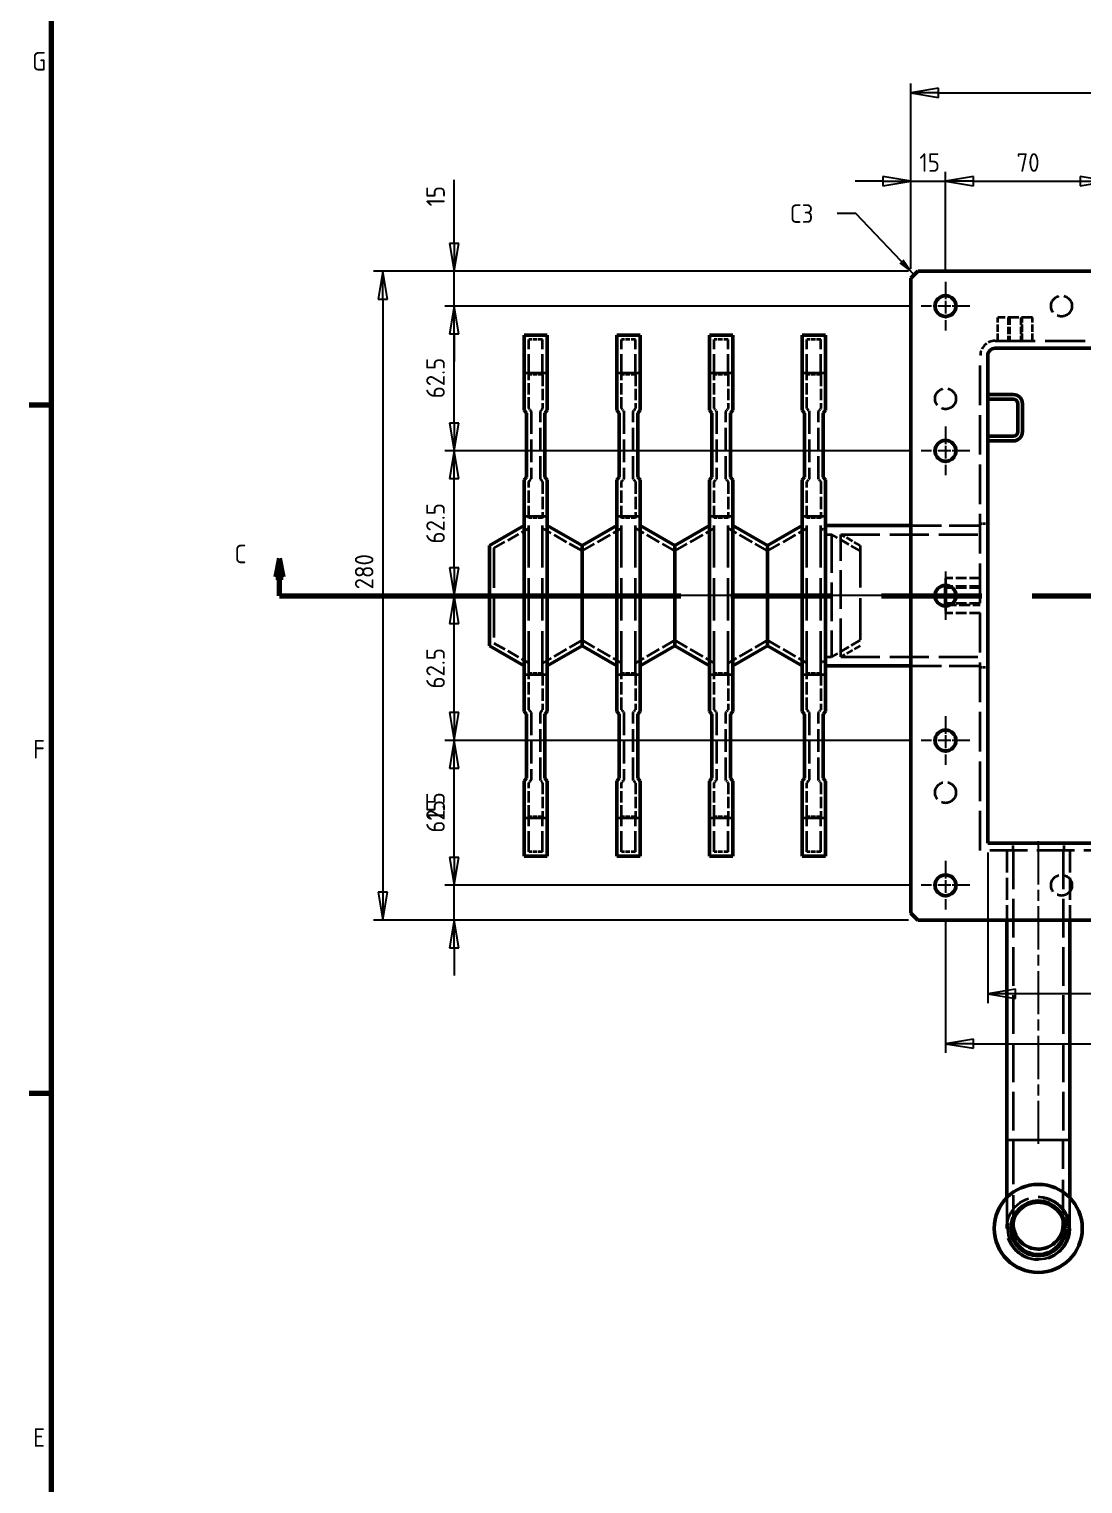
# Model space of a CAD drawing. Header units: millimetres. Extents: x 0 to 3364, y 0 to 2376.
# Drawn here: x 70 to 525, y 1316 to 1944 of the extents above; entities that cross this region are included whole.
import ezdxf

# ---------------------------------------------------------------- set-up
doc = ezdxf.new("R2010")
doc.units = ezdxf.units.MM
doc.header["$LTSCALE"] = 4
for name, pattern in [('CHAIN', [0.3543, 0.2362, -0.0295, 0.0591, -0.0295]), ('DASHED', [0.2067, 0.1654, -0.0413]), ('DOUBLE_DASH_CHAIN', [1.2403, 0.6614, -0.0827, 0.1654, -0.0827, 0.1654, -0.0827])]:
    doc.linetypes.add(name, pattern=pattern)
doc.layers.get('0').update_dxf_attribs({"lineweight": 25})
for name, color, linetype, lineweight in [('가려진 것(ISO)', 5, 'DASHED', 35), ('가려진 좁은 것(ISO)', 5, 'DASHED', 25), ('가시적인 것(ISO)', 7, 'Continuous', 50), ('가시적인 좁은 것(ISO)', 1, 'Continuous', 35), ('경계(ISO)', 7, 'Continuous', 70), ('기호(ISO)', 7, 'Continuous', 25), ('단면선(ISO)', 7, 'CHAIN', 70), ('중심 표식(ISO)', 1, 'Continuous', 25), ('중심선(ISO)', 1, 'Continuous', 25), ('치수(ISO)', 7, 'Continuous', 25)]:
    doc.layers.add(name, color=color, linetype=linetype, lineweight=lineweight)
doc.styles.add('ISO ProportionalPSTEK', font='isocp.shx')
doc.dimstyles.new('PSTEK', dxfattribs={"dimscale": 4, "dimtxt": 2, "dimasz": 3, "dimexe": 1, "dimexo": 1, "dimgap": 1, "dimtad": 1, "dimrnd": 1e-08, "dimdsep": 46, "dimtxsty": 'ISO ProportionalPSTEK', "dimblk": 'Filled-1', "dimcen": 0.09, "dimdle": 10, "dimclrd": 3, "dimclre": 3, "dimclrt": 1, "dimadec": 1, "dimazin": 2, "dimtfac": 1, "dimtmove": 0, "dimatfit": 3, "dimfxl": 0, "dimtolj": 1, "dimlwd": -1, "dimlwe": -1, "dimarcsym": 0})
doc.dimstyles.new('PSTEK$7', dxfattribs={"dimscale": 4, "dimtxt": 2, "dimasz": 2, "dimexe": 1, "dimexo": 1, "dimgap": 1, "dimtad": 1, "dimrnd": 1e-08, "dimdsep": 46, "dimtxsty": 'ISO ProportionalPSTEK', "dimblk": 'Filled-1', "dimcen": 0.09, "dimdle": 10, "dimclrd": 3, "dimclre": 3, "dimclrt": 1, "dimadec": 1, "dimazin": 2, "dimtfac": 1, "dimtmove": 0, "dimatfit": 3, "dimfxl": 0, "dimtolj": 1, "dimlwd": -1, "dimlwe": -1, "dimarcsym": 0})

# ---------------------------------------------------------------- blocks, each defined once
blk = doc.blocks.new('경계 Default Border')
at = {"layer": '경계(ISO)'}
for p, q in [((20, 445.5), (17.6, 445.5)), ((20, 371.25), (17.6, 371.25))]:
    blk.add_line(p, q, dxfattribs=at)
at = {"layer": '경계(ISO)', "flags": 128}
blk.add_lwpolyline([(20, 20), (20, 574)], dxfattribs=at)
at = {"layer": '경계(ISO)', "color": 1, "char_height": 2, "attachment_point": 7, "style": 'ISO ProportionalPSTEK'}
for s, insert in [('G', (17.92, 481.61)), ('F', (18.03, 407.37)), ('E', (18.03, 333.11))]:
    blk.add_mtext(s, dxfattribs=dict(at, insert=insert))
blk = doc.blocks.new('Filled-1')
at = {"color": 0}
for p, q in [((0, 0), (-1, 0.167)), ((-1, 0.167), (-1, -0.167)), ((-1, 0), (0, 0)), ((-1, -0.167), (0, 0))]:
    blk.add_line(p, q, dxfattribs=at)
at = {"color": 0, "flags": 128}
blk.add_lwpolyline([(-1, -0.167), (0, 0)], dxfattribs=at)
at = {"color": 0}
blk.add_solid([(-1, -0.167), (0, 0), (-1, 0.167), (-1, -0.167)], dxfattribs=at)
blk = doc.blocks.new('*D22')
at = {"layer": 'Defpoints', "color": 0}
for p in [(253.75, 1574.81), (455.25, 1574.81), (453.75, 1559.81)]:
    blk.add_point(p, dxfattribs=at)
at = {"layer": '치수(ISO)', "color": 3}
for p, q in [((253.75, 1586.81), (253.75, 1614.34)), ((451.25, 1574.81), (249.75, 1574.81)), ((253.75, 1559.81), (253.75, 1574.81)), ((449.75, 1559.81), (249.75, 1559.81)), ((253.75, 1547.81), (253.75, 1535.81))]:
    blk.add_line(p, q, dxfattribs=at)
at = {"layer": '치수(ISO)', "color": 3, "xscale": 12, "yscale": 12, "zscale": 12}
for p, rotation in [((253.75, 1574.81), 270), ((253.75, 1559.81), 90)]:
    blk.add_blockref('Filled-1', p, dxfattribs=dict(at, rotation=rotation))
at = {"layer": '치수(ISO)', "color": 1, "insert": (241.75, 1602.81), "char_height": 8, "attachment_point": 1, "rotation": 90, "style": 'ISO ProportionalPSTEK'}
blk.add_mtext('\\A1;15', dxfattribs=at)
blk = doc.blocks.new('*D23')
at = {"layer": 'Defpoints', "color": 0}
for p in [(253.75, 1839.81), (453.75, 1839.81), (455.25, 1824.81)]:
    blk.add_point(p, dxfattribs=at)
at = {"layer": '치수(ISO)', "color": 3}
for p, q in [((253.75, 1851.81), (253.75, 1879.34)), ((449.75, 1839.81), (249.75, 1839.81)), ((253.75, 1824.81), (253.75, 1839.81)), ((451.25, 1824.81), (249.75, 1824.81)), ((253.75, 1812.81), (253.75, 1800.81))]:
    blk.add_line(p, q, dxfattribs=at)
at = {"layer": '치수(ISO)', "color": 3, "xscale": 12, "yscale": 12, "zscale": 12}
for p, rotation in [((253.75, 1839.81), 270), ((253.75, 1824.81), 90)]:
    blk.add_blockref('Filled-1', p, dxfattribs=dict(at, rotation=rotation))
at = {"layer": '치수(ISO)', "color": 1, "insert": (241.75, 1867.81), "char_height": 8, "attachment_point": 1, "rotation": 90, "style": 'ISO ProportionalPSTEK'}
blk.add_mtext('\\A1;15', dxfattribs=at)
blk = doc.blocks.new('*D24')
at = {"layer": 'Defpoints', "color": 0}
for p in [(253.75, 1824.81), (455.25, 1824.81), (455.25, 1762.31)]:
    blk.add_point(p, dxfattribs=at)
at = {"layer": '치수(ISO)', "color": 3}
for p, q in [((451.25, 1824.81), (249.75, 1824.81)), ((253.75, 1774.31), (253.75, 1812.81)), ((451.25, 1762.31), (249.75, 1762.31))]:
    blk.add_line(p, q, dxfattribs=at)
at = {"layer": '치수(ISO)', "color": 3, "xscale": 12, "yscale": 12, "zscale": 12}
for p, rotation in [((253.75, 1824.81), 90), ((253.75, 1762.31), 270)]:
    blk.add_blockref('Filled-1', p, dxfattribs=dict(at, rotation=rotation))
at = {"layer": '치수(ISO)', "color": 1, "insert": (241.74, 1785), "char_height": 8, "attachment_point": 1, "rotation": 90, "style": 'ISO ProportionalPSTEK'}
blk.add_mtext('\\A1;62.5', dxfattribs=at)
blk = doc.blocks.new('*D25')
at = {"layer": 'Defpoints', "color": 0}
for p in [(253.75, 1637.31), (455.25, 1637.31), (455.25, 1574.81)]:
    blk.add_point(p, dxfattribs=at)
at = {"layer": '치수(ISO)', "color": 3}
for p, q in [((451.25, 1637.31), (249.75, 1637.31)), ((253.75, 1586.81), (253.75, 1625.31)), ((451.25, 1574.81), (249.75, 1574.81))]:
    blk.add_line(p, q, dxfattribs=at)
at = {"layer": '치수(ISO)', "color": 3, "xscale": 12, "yscale": 12, "zscale": 12}
for p, rotation in [((253.75, 1637.31), 90), ((253.75, 1574.81), 270)]:
    blk.add_blockref('Filled-1', p, dxfattribs=dict(at, rotation=rotation))
at = {"layer": '치수(ISO)', "color": 1, "insert": (241.74, 1597.5), "char_height": 8, "attachment_point": 1, "rotation": 90, "style": 'ISO ProportionalPSTEK'}
blk.add_mtext('\\A1;62.5', dxfattribs=at)
blk = doc.blocks.new('*D28')
at = {"layer": 'Defpoints', "color": 0}
for p in [(465.75, 1564.31), (745.75, 1564.31), (745.75, 1506.44)]:
    blk.add_point(p, dxfattribs=at)
at = {"layer": '치수(ISO)', "color": 3}
for p, q in [((465.75, 1560.31), (465.75, 1502.44)), ((745.75, 1560.31), (745.75, 1502.44)), ((477.75, 1506.44), (733.75, 1506.44))]:
    blk.add_line(p, q, dxfattribs=at)
at = {"layer": '치수(ISO)', "color": 3, "xscale": 12, "yscale": 12, "zscale": 12, "rotation": 180}
blk.add_blockref('Filled-1', (465.75, 1506.44), dxfattribs=at)
at = {"layer": '치수(ISO)', "color": 3, "xscale": 12, "yscale": 12, "zscale": 12}
blk.add_blockref('Filled-1', (745.75, 1506.44), dxfattribs=at)
at = {"layer": '치수(ISO)', "color": 1, "insert": (598.44, 1518.45), "char_height": 8, "attachment_point": 1, "style": 'ISO ProportionalPSTEK'}
blk.add_mtext('\\A1;280', dxfattribs=at)
blk = doc.blocks.new('*D29')
at = {"layer": 'Defpoints', "color": 0}
for p in [(483.95, 1593.01), (724.35, 1593.01), (483.95, 1527.91)]:
    blk.add_point(p, dxfattribs=at)
at = {"layer": '치수(ISO)', "color": 3}
for p, q in [((483.95, 1589.01), (483.95, 1523.91)), ((724.35, 1589.01), (724.35, 1523.91)), ((712.35, 1527.91), (495.95, 1527.91))]:
    blk.add_line(p, q, dxfattribs=at)
at = {"layer": '치수(ISO)', "color": 3, "xscale": 12, "yscale": 12, "zscale": 12, "rotation": 180}
blk.add_blockref('Filled-1', (483.95, 1527.91), dxfattribs=at)
at = {"layer": '치수(ISO)', "color": 3, "xscale": 12, "yscale": 12, "zscale": 12}
blk.add_blockref('Filled-1', (724.35, 1527.91), dxfattribs=at)
at = {"layer": '치수(ISO)', "color": 1, "insert": (591.84, 1539.91), "char_height": 8, "attachment_point": 1, "style": 'ISO ProportionalPSTEK'}
blk.add_mtext('\\A1;240.4', dxfattribs=at)
blk = doc.blocks.new('*D31')
at = {"layer": 'Defpoints', "color": 0}
for p in [(453.75, 1839.81), (222.96, 1559.81), (453.75, 1559.81)]:
    blk.add_point(p, dxfattribs=at)
at = {"layer": '치수(ISO)', "color": 3}
for p, q in [((449.75, 1839.81), (218.96, 1839.81)), ((222.96, 1827.81), (222.96, 1571.81)), ((449.75, 1559.81), (218.96, 1559.81))]:
    blk.add_line(p, q, dxfattribs=at)
at = {"layer": '치수(ISO)', "color": 3, "xscale": 12, "yscale": 12, "zscale": 12}
for p, rotation in [((222.96, 1839.81), 90), ((222.96, 1559.81), 270)]:
    blk.add_blockref('Filled-1', p, dxfattribs=dict(at, rotation=rotation))
at = {"layer": '치수(ISO)', "color": 1, "insert": (210.95, 1702.5), "char_height": 8, "attachment_point": 1, "rotation": 90, "style": 'ISO ProportionalPSTEK'}
blk.add_mtext('\\A1;280', dxfattribs=at)
blk = doc.blocks.new('*D32')
at = {"layer": 'Defpoints', "color": 0}
for p in [(760.75, 1916.81), (450.75, 1836.81), (760.75, 1836.81)]:
    blk.add_point(p, dxfattribs=at)
at = {"layer": '치수(ISO)', "color": 3}
for p, q in [((450.75, 1840.81), (450.75, 1920.81)), ((462.75, 1916.81), (748.75, 1916.81)), ((760.75, 1840.81), (760.75, 1920.81))]:
    blk.add_line(p, q, dxfattribs=at)
at = {"layer": '치수(ISO)', "color": 3, "xscale": 12, "yscale": 12, "zscale": 12, "rotation": 180}
blk.add_blockref('Filled-1', (450.75, 1916.81), dxfattribs=at)
at = {"layer": '치수(ISO)', "color": 3, "xscale": 12, "yscale": 12, "zscale": 12}
blk.add_blockref('Filled-1', (760.75, 1916.81), dxfattribs=at)
at = {"layer": '치수(ISO)', "color": 1, "insert": (589.34, 1928.81), "char_height": 8, "attachment_point": 1, "style": 'ISO ProportionalPSTEK'}
blk.add_mtext('\\A1;310', dxfattribs=at)
blk = doc.blocks.new('*D51')
at = {"layer": 'Defpoints', "color": 0}
for p in [(253.75, 1699.81), (455.25, 1699.81), (455.25, 1637.31)]:
    blk.add_point(p, dxfattribs=at)
at = {"layer": '치수(ISO)', "color": 3}
for p, q in [((451.25, 1699.81), (249.75, 1699.81)), ((253.75, 1649.31), (253.75, 1687.81)), ((451.25, 1637.31), (249.75, 1637.31))]:
    blk.add_line(p, q, dxfattribs=at)
at = {"layer": '치수(ISO)', "color": 3, "xscale": 12, "yscale": 12, "zscale": 12}
for p, rotation in [((253.75, 1699.81), 90), ((253.75, 1637.31), 270)]:
    blk.add_blockref('Filled-1', p, dxfattribs=dict(at, rotation=rotation))
at = {"layer": '치수(ISO)', "color": 1, "insert": (241.74, 1659.71), "char_height": 8, "attachment_point": 1, "rotation": 90, "style": 'ISO ProportionalPSTEK'}
blk.add_mtext('\\A1;62.5', dxfattribs=at)
blk = doc.blocks.new('*D52')
at = {"layer": 'Defpoints', "color": 0}
for p in [(253.75, 1762.31), (455.25, 1762.31), (455.25, 1699.81)]:
    blk.add_point(p, dxfattribs=at)
at = {"layer": '치수(ISO)', "color": 3}
for p, q in [((451.25, 1762.31), (249.75, 1762.31)), ((253.75, 1711.81), (253.75, 1750.31)), ((451.25, 1699.81), (249.75, 1699.81))]:
    blk.add_line(p, q, dxfattribs=at)
at = {"layer": '치수(ISO)', "color": 3, "xscale": 12, "yscale": 12, "zscale": 12}
for p, rotation in [((253.75, 1762.31), 90), ((253.75, 1699.81), 270)]:
    blk.add_blockref('Filled-1', p, dxfattribs=dict(at, rotation=rotation))
at = {"layer": '치수(ISO)', "color": 1, "insert": (241.74, 1722.29), "char_height": 8, "attachment_point": 1, "rotation": 90, "style": 'ISO ProportionalPSTEK'}
blk.add_mtext('\\A1;62.5', dxfattribs=at)
blk = doc.blocks.new('*D55')
at = {"layer": 'Defpoints', "color": 0}
for p in [(535.75, 1878.75), (465.75, 1835.31), (535.75, 1835.31)]:
    blk.add_point(p, dxfattribs=at)
at = {"layer": '치수(ISO)', "color": 3}
for p, q in [((465.75, 1839.31), (465.75, 1882.75)), ((477.75, 1878.75), (523.75, 1878.75)), ((535.75, 1839.31), (535.75, 1882.75))]:
    blk.add_line(p, q, dxfattribs=at)
at = {"layer": '치수(ISO)', "color": 3, "xscale": 12, "yscale": 12, "zscale": 12, "rotation": 180}
blk.add_blockref('Filled-1', (465.75, 1878.75), dxfattribs=at)
at = {"layer": '치수(ISO)', "color": 3, "xscale": 12, "yscale": 12, "zscale": 12}
blk.add_blockref('Filled-1', (535.75, 1878.75), dxfattribs=at)
at = {"layer": '치수(ISO)', "color": 1, "insert": (496.38, 1890.75), "char_height": 8, "attachment_point": 1, "style": 'ISO ProportionalPSTEK'}
blk.add_mtext('\\A1;70', dxfattribs=at)
blk = doc.blocks.new('*D56')
at = {"layer": 'Defpoints', "color": 0}
for p in [(465.75, 1878.75), (450.75, 1836.81), (465.75, 1835.31)]:
    blk.add_point(p, dxfattribs=at)
at = {"layer": '치수(ISO)', "color": 3}
for p, q in [((438.75, 1878.75), (426.75, 1878.75)), ((450.75, 1840.81), (450.75, 1882.75)), ((450.75, 1878.75), (465.75, 1878.75)), ((465.75, 1839.31), (465.75, 1882.75)), ((477.75, 1878.75), (489.75, 1878.75))]:
    blk.add_line(p, q, dxfattribs=at)
at = {"layer": '치수(ISO)', "color": 3, "xscale": 12, "yscale": 12, "zscale": 12}
blk.add_blockref('Filled-1', (450.75, 1878.75), dxfattribs=at)
at = {"layer": '치수(ISO)', "color": 3, "xscale": 12, "yscale": 12, "zscale": 12, "rotation": 180}
blk.add_blockref('Filled-1', (465.75, 1878.75), dxfattribs=at)
at = {"layer": '치수(ISO)', "color": 1, "insert": (454.48, 1890.75), "char_height": 8, "attachment_point": 1, "style": 'ISO ProportionalPSTEK'}
blk.add_mtext('\\A1;15', dxfattribs=at)
blk = doc.blocks.new('2dTransSection2')
at = {"layer": '단면선(ISO)', "linetype": 'Continuous'}
for p, q in [((44.6, 428.95), (44.2, 426.95)), ((44.6, 426.95), (44.6, 428.95)), ((45, 426.95), (44.6, 428.95)), ((238.06, 428.95), (237.66, 426.95)), ((238.06, 426.95), (238.06, 428.95)), ((238.46, 426.95), (238.06, 428.95)), ((44.2, 426.95), (45, 426.95)), ((44.6, 424.95), (44.6, 426.95)), ((237.66, 426.95), (238.46, 426.95)), ((238.06, 424.95), (238.06, 426.95)), ((44.6, 424.95), (55.44, 424.95)), ((227.22, 424.95), (238.06, 424.95))]:
    blk.add_line(p, q, dxfattribs=at)
at = {"layer": '단면선(ISO)', "linetype": 'DOUBLE_DASH_CHAIN', "ltscale": 16.359619}
blk.add_line((44.6, 424.95), (238.06, 424.95), dxfattribs=at)
at = {"layer": '단면선(ISO)', "linetype": 'Continuous', "flags": 128}
for points in [[(45, 426.95), (44.6, 428.95)], [(238.46, 426.95), (238.06, 428.95)]]:
    blk.add_lwpolyline(points, dxfattribs=at)
at = {"layer": '단면선(ISO)'}
for points in [[(45, 426.95), (44.6, 428.95), (44.2, 426.95), (45, 426.95)], [(238.46, 426.95), (238.06, 428.95), (237.66, 426.95), (238.46, 426.95)]]:
    blk.add_solid(points, dxfattribs=at)
at = {"layer": '단면선(ISO)', "char_height": 2, "attachment_point": 7, "style": 'ISO ProportionalPSTEK'}
for insert in [(39.75, 428.45), (241.77, 428.45)]:
    blk.add_mtext('C', dxfattribs=dict(at, insert=insert))

msp = doc.modelspace()

# ---------------------------------------------------------------- linework, layer by layer
at = {"layer": '가려진 것(ISO)', "ltscale": 4.761642}
for p, q in [((488.2459, 1809.8072), (488.2459, 1819.8072)), ((492.7459, 1819.8072), (492.7459, 1809.8072)), ((493.2874, 1819.8072), (493.2874, 1809.8072)), ((498.2044, 1819.8072), (498.2044, 1809.8072)), ((498.7459, 1809.8072), (498.7459, 1819.8072)), ((503.2459, 1809.8072), (503.2459, 1819.8072))]:
    msp.add_line(p, q, dxfattribs=at)
at = {"layer": '가려진 것(ISO)', "ltscale": 7.142512}
for p, q in [((503.2459, 1819.8072), (488.2459, 1819.8072)), ((480.7459, 1707.3072), (465.7459, 1707.3072)), ((480.7459, 1703.8072), (465.7459, 1703.8072)), ((480.7459, 1703.1307), (465.7459, 1703.1307)), ((480.7459, 1696.4837), (465.7459, 1696.4837)), ((465.7459, 1695.8072), (480.7459, 1695.8072)), ((480.7459, 1692.3072), (465.7459, 1692.3072))]:
    msp.add_line(p, q, dxfattribs=at)
at = {"layer": '가려진 것(ISO)', "ltscale": 13.380299}
for p, q in [((285.9459, 1795.1736), (285.9459, 1810.3072)), ((291.9459, 1795.1736), (291.9459, 1810.3072)), ((325.9459, 1795.1736), (325.9459, 1810.3072)), ((331.9459, 1795.1736), (331.9459, 1810.3072)), ((365.9459, 1795.1736), (365.9459, 1810.3072)), ((371.9459, 1795.1736), (371.9459, 1810.3072)), ((405.9459, 1795.1736), (405.9459, 1810.3072)), ((411.9459, 1795.1736), (411.9459, 1810.3072)), ((285.9459, 1589.3072), (285.9459, 1604.4407)), ((291.9459, 1589.3072), (291.9459, 1604.4407)), ((325.9459, 1589.3072), (325.9459, 1604.4407)), ((331.9459, 1589.3072), (331.9459, 1604.4407)), ((365.9459, 1589.3072), (365.9459, 1604.4407)), ((371.9459, 1589.3072), (371.9459, 1604.4407)), ((405.9459, 1589.3072), (405.9459, 1604.4407)), ((411.9459, 1589.3072), (411.9459, 1604.4407))]:
    msp.add_line(p, q, dxfattribs=at)
at = {"layer": '가려진 것(ISO)', "ltscale": 2.856945}
for p, q in [((291.9459, 1810.3072), (285.9459, 1810.3072)), ((331.9459, 1810.3072), (325.9459, 1810.3072)), ((371.9459, 1810.3072), (365.9459, 1810.3072)), ((411.9459, 1810.3072), (405.9459, 1810.3072)), ((291.9459, 1589.3072), (285.9459, 1589.3072)), ((331.9459, 1589.3072), (325.9459, 1589.3072)), ((371.9459, 1589.3072), (365.9459, 1589.3072)), ((411.9459, 1589.3072), (405.9459, 1589.3072))]:
    msp.add_line(p, q, dxfattribs=at)
at = {"layer": '가려진 것(ISO)', "ltscale": 26.080837}
msp.add_line((487.1459, 1809.8072), (724.3459, 1809.8072), dxfattribs=at)
at = {"layer": '가려진 것(ISO)', "ltscale": 25.834543}
msp.add_line((480.7459, 1589.8072), (480.7459, 1803.4072), dxfattribs=at)
at = {"layer": '가려진 것(ISO)', "ltscale": 7.417737}
for p, q in [((285.9459, 1780.5351), (285.9459, 1795.1736)), ((291.9459, 1795.1736), (291.9459, 1780.5351)), ((325.9459, 1780.5351), (325.9459, 1795.1736)), ((331.9459, 1795.1736), (331.9459, 1780.5351)), ((365.9459, 1780.5351), (365.9459, 1795.1736)), ((371.9459, 1795.1736), (371.9459, 1780.5351)), ((405.9459, 1780.5351), (405.9459, 1795.1736)), ((411.9459, 1795.1736), (411.9459, 1780.5351)), ((285.9459, 1604.4407), (285.9459, 1619.0792)), ((291.9459, 1619.0792), (291.9459, 1604.4407)), ((325.9459, 1604.4407), (325.9459, 1619.0792)), ((331.9459, 1619.0792), (331.9459, 1604.4407)), ((365.9459, 1604.4407), (365.9459, 1619.0792)), ((371.9459, 1619.0792), (371.9459, 1604.4407)), ((405.9459, 1604.4407), (405.9459, 1619.0792)), ((411.9459, 1619.0792), (411.9459, 1604.4407))]:
    msp.add_line(p, q, dxfattribs=at)
at = {"layer": '가려진 것(ISO)', "ltscale": 0.768951}
for p, q in [((285.9459, 1780.5351), (286.9459, 1779.3434)), ((290.9459, 1779.3434), (291.9459, 1780.5351)), ((325.9459, 1780.5351), (326.9459, 1779.3434)), ((330.9459, 1779.3434), (331.9459, 1780.5351)), ((365.9459, 1780.5351), (366.9459, 1779.3434)), ((370.9459, 1779.3434), (371.9459, 1780.5351)), ((405.9459, 1780.5351), (406.9459, 1779.3434)), ((410.9459, 1779.3434), (411.9459, 1780.5351)), ((286.9459, 1750.271), (285.9459, 1749.0792)), ((291.9459, 1749.0792), (290.9459, 1750.271)), ((326.9459, 1750.271), (325.9459, 1749.0792)), ((331.9459, 1749.0792), (330.9459, 1750.271)), ((366.9459, 1750.271), (365.9459, 1749.0792)), ((371.9459, 1749.0792), (370.9459, 1750.271)), ((406.9459, 1750.271), (405.9459, 1749.0792)), ((411.9459, 1749.0792), (410.9459, 1750.271)), ((285.9459, 1650.5351), (286.9459, 1649.3434)), ((290.9459, 1649.3434), (291.9459, 1650.5351)), ((325.9459, 1650.5351), (326.9459, 1649.3434)), ((330.9459, 1649.3434), (331.9459, 1650.5351)), ((365.9459, 1650.5351), (366.9459, 1649.3434)), ((370.9459, 1649.3434), (371.9459, 1650.5351)), ((405.9459, 1650.5351), (406.9459, 1649.3434)), ((410.9459, 1649.3434), (411.9459, 1650.5351)), ((286.9459, 1620.271), (285.9459, 1619.0792)), ((291.9459, 1619.0792), (290.9459, 1620.271)), ((326.9459, 1620.271), (325.9459, 1619.0792)), ((331.9459, 1619.0792), (330.9459, 1620.271)), ((366.9459, 1620.271), (365.9459, 1619.0792)), ((371.9459, 1619.0792), (370.9459, 1620.271)), ((406.9459, 1620.271), (405.9459, 1619.0792)), ((411.9459, 1619.0792), (410.9459, 1620.271))]:
    msp.add_line(p, q, dxfattribs=at)
at = {"layer": '가려진 것(ISO)', "ltscale": 14.731858}
for p, q in [((286.9459, 1779.3434), (286.9459, 1750.271)), ((290.9459, 1750.271), (290.9459, 1779.3434)), ((326.9459, 1779.3434), (326.9459, 1750.271)), ((330.9459, 1750.271), (330.9459, 1779.3434)), ((366.9459, 1779.3434), (366.9459, 1750.271)), ((370.9459, 1750.271), (370.9459, 1779.3434)), ((406.9459, 1779.3434), (406.9459, 1750.271)), ((410.9459, 1750.271), (410.9459, 1779.3434)), ((286.9459, 1649.3434), (286.9459, 1620.271)), ((290.9459, 1620.271), (290.9459, 1649.3434)), ((326.9459, 1649.3434), (326.9459, 1620.271)), ((330.9459, 1620.271), (330.9459, 1649.3434)), ((366.9459, 1649.3434), (366.9459, 1620.271)), ((370.9459, 1620.271), (370.9459, 1649.3434)), ((406.9459, 1649.3434), (406.9459, 1620.271)), ((410.9459, 1620.271), (410.9459, 1649.3434))]:
    msp.add_line(p, q, dxfattribs=at)
at = {"layer": '가려진 것(ISO)', "ltscale": 7.98303}
for p, q in [((285.9459, 1733.3251), (285.9459, 1749.0792)), ((291.9459, 1749.0792), (291.9459, 1733.3251)), ((325.9459, 1733.3251), (325.9459, 1749.0792)), ((331.9459, 1749.0792), (331.9459, 1733.3251)), ((365.9459, 1733.3251), (365.9459, 1749.0792)), ((371.9459, 1749.0792), (371.9459, 1733.3251)), ((405.9459, 1733.3251), (405.9459, 1749.0792)), ((411.9459, 1749.0792), (411.9459, 1733.3251)), ((285.9459, 1650.5351), (285.9459, 1666.2892)), ((291.9459, 1666.2892), (291.9459, 1650.5351)), ((325.9459, 1650.5351), (325.9459, 1666.2892)), ((331.9459, 1666.2892), (331.9459, 1650.5351)), ((365.9459, 1650.5351), (365.9459, 1666.2892)), ((371.9459, 1666.2892), (371.9459, 1650.5351)), ((405.9459, 1650.5351), (405.9459, 1666.2892)), ((411.9459, 1666.2892), (411.9459, 1650.5351))]:
    msp.add_line(p, q, dxfattribs=at)
at = {"layer": '가려진 것(ISO)', "ltscale": 27.583014}
for p, q in [((285.9459, 1666.2892), (285.9459, 1733.3251)), ((291.9459, 1666.2892), (291.9459, 1733.3251)), ((325.9459, 1666.2892), (325.9459, 1733.3251)), ((331.9459, 1666.2892), (331.9459, 1733.3251)), ((365.9459, 1666.2892), (365.9459, 1733.3251)), ((371.9459, 1666.2892), (371.9459, 1733.3251)), ((405.9459, 1666.2892), (405.9459, 1733.3251)), ((411.9459, 1666.2892), (411.9459, 1733.3251))]:
    msp.add_line(p, q, dxfattribs=at)
at = {"layer": '가려진 것(ISO)', "ltscale": 8.247478}
for p, q in [((270.9459, 1720.2422), (285.9459, 1728.9025)), ((270.9459, 1679.3721), (285.9459, 1670.7119))]:
    msp.add_line(p, q, dxfattribs=at)
at = {"layer": '가려진 것(ISO)', "ltscale": 9.347156}
for p, q in [((308.9459, 1719.0875), (291.9459, 1728.9025)), ((308.9459, 1719.0875), (325.9459, 1728.9025)), ((348.9459, 1719.0875), (331.9459, 1728.9025)), ((348.9459, 1719.0875), (365.9459, 1728.9025)), ((388.9459, 1719.0875), (371.9459, 1728.9025)), ((388.9459, 1719.0875), (405.9459, 1728.9025)), ((308.9459, 1680.5268), (291.9459, 1670.7119)), ((308.9459, 1680.5268), (325.9459, 1670.7119)), ((348.9459, 1680.5268), (331.9459, 1670.7119)), ((348.9459, 1680.5268), (365.9459, 1670.7119)), ((388.9459, 1680.5268), (371.9459, 1670.7119)), ((388.9459, 1680.5268), (405.9459, 1670.7119))]:
    msp.add_line(p, q, dxfattribs=at)
at = {"layer": '가려진 것(ISO)', "ltscale": 1.099577}
for p, q in [((413.9459, 1727.7478), (411.9459, 1728.9025)), ((413.9459, 1671.8666), (411.9459, 1670.7119))]:
    msp.add_line(p, q, dxfattribs=at)
at = {"layer": '가려진 것(ISO)', "ltscale": 20.077406}
for p, q in [((450.7459, 1730.0572), (483.9459, 1730.0572)), ((450.7459, 1669.5572), (483.9459, 1669.5572))]:
    msp.add_line(p, q, dxfattribs=at)
at = {"layer": '가려진 것(ISO)', "ltscale": 1.523657}
for p, q in [((483.9459, 1730.8072), (480.7459, 1730.8072)), ((483.9459, 1668.8072), (480.7459, 1668.8072)), ((494.7459, 1593.0072), (494.7459, 1589.8072)), ((516.7459, 1593.0072), (516.7459, 1589.8072))]:
    msp.add_line(p, q, dxfattribs=at)
at = {"layer": '가려진 것(ISO)', "ltscale": 1.229283}
for p, q in [((413.9459, 1726.2572), (416.5277, 1726.2572)), ((413.9459, 1673.3572), (416.5277, 1673.3572))]:
    msp.add_line(p, q, dxfattribs=at)
at = {"layer": '가려진 것(ISO)', "ltscale": 25.125523}
for p, q in [((416.5277, 1726.2572), (416.5277, 1673.3572)), ((420.5277, 1673.3572), (420.5277, 1726.2572))]:
    msp.add_line(p, q, dxfattribs=at)
at = {"layer": '가려진 것(ISO)', "ltscale": 6.827909}
for p, q in [((428.9459, 1719.0875), (416.5277, 1726.2572)), ((428.9459, 1680.5268), (416.5277, 1673.3572))]:
    msp.add_line(p, q, dxfattribs=at)
at = {"layer": '가려진 것(ISO)', "ltscale": 25.567734}
for p, q in [((420.5277, 1726.2572), (483.9459, 1726.2572)), ((420.5277, 1673.3572), (483.9459, 1673.3572))]:
    msp.add_line(p, q, dxfattribs=at)
at = {"layer": '가려진 것(ISO)', "ltscale": 4.628555}
for p, q in [((428.9459, 1721.3969), (420.5277, 1726.2572)), ((428.9459, 1678.2174), (420.5277, 1673.3572))]:
    msp.add_line(p, q, dxfattribs=at)
at = {"layer": '가려진 것(ISO)', "ltscale": 27.344858}
msp.add_line((428.9459, 1721.3969), (428.9459, 1678.2174), dxfattribs=at)
at = {"layer": '가려진 것(ISO)', "ltscale": 25.882353}
msp.add_line((270.9459, 1720.2422), (270.9459, 1679.3721), dxfattribs=at)
at = {"layer": '가려진 것(ISO)', "ltscale": 3.311555}
for p, q in [((465.7459, 1707.3072), (465.7459, 1704.3072)), ((465.7459, 1695.3072), (465.7459, 1692.3072))]:
    msp.add_line(p, q, dxfattribs=at)
at = {"layer": '가려진 것(ISO)', "ltscale": 24.552492}
msp.add_line((724.3459, 1589.8072), (480.7459, 1589.8072), dxfattribs=at)
at = {"layer": '가려진 것(ISO)', "ltscale": 14.285125}
for p, q in [((492.1459, 1589.8072), (492.1459, 1559.8072)), ((519.3459, 1589.8072), (519.3459, 1559.8072))]:
    msp.add_line(p, q, dxfattribs=at)
at = {"layer": '가려진 것(ISO)', "ltscale": 25.197548}
for p, q in [((494.9459, 1589.8072), (494.9459, 1464.8072)), ((516.5459, 1589.8072), (516.5459, 1464.8072))]:
    msp.add_line(p, q, dxfattribs=at)
at = {"layer": '가려진 것(ISO)', "ltscale": 28.682802}
for p, q in [((494.9459, 1464.8072), (494.9459, 1428.7129)), ((516.5459, 1428.7129), (516.5459, 1464.8072))]:
    msp.add_line(p, q, dxfattribs=at)
at = {"layer": '가려진 것(ISO)', "ltscale": 19.835588}
for p, q in [((492.1459, 1439.9752), (492.1459, 1426.7072)), ((519.3459, 1426.7072), (519.3459, 1439.9752))]:
    msp.add_line(p, q, dxfattribs=at)
at = {"layer": '가려진 것(ISO)', "ltscale": 13.463407}
for centre in [(515.7459, 1824.8072), (465.7459, 1784.8072), (465.7459, 1614.8072), (515.7459, 1574.8072)]:
    msp.add_circle(centre, 4.5, dxfattribs=at)
at = {"layer": '가려진 것(ISO)', "ltscale": 25.837965}
msp.add_circle((505.7459, 1426.7072), 13.6, dxfattribs=at)
at = {"layer": '가려진 것(ISO)', "ltscale": 4.786925}
msp.add_arc((487.1459, 1803.4072), 6.4, 90, 180, dxfattribs=at)
at = {"layer": '가려진 좁은 것(ISO)', "ltscale": 2.856945}
for p, q in [((291.9459, 1795.1736), (285.9459, 1795.1736)), ((331.9459, 1795.1736), (325.9459, 1795.1736)), ((371.9459, 1795.1736), (365.9459, 1795.1736)), ((411.9459, 1795.1736), (405.9459, 1795.1736)), ((291.9459, 1733.3251), (285.9459, 1733.3251)), ((331.9459, 1733.3251), (325.9459, 1733.3251)), ((371.9459, 1733.3251), (365.9459, 1733.3251)), ((411.9459, 1733.3251), (405.9459, 1733.3251)), ((291.9459, 1666.2892), (285.9459, 1666.2892)), ((331.9459, 1666.2892), (325.9459, 1666.2892)), ((371.9459, 1666.2892), (365.9459, 1666.2892)), ((411.9459, 1666.2892), (405.9459, 1666.2892)), ((291.9459, 1604.4407), (285.9459, 1604.4407)), ((331.9459, 1604.4407), (325.9459, 1604.4407)), ((371.9459, 1604.4407), (365.9459, 1604.4407)), ((411.9459, 1604.4407), (405.9459, 1604.4407))]:
    msp.add_line(p, q, dxfattribs=at)
at = {"layer": '가시적인 것(ISO)'}
for p, q in [((450.7459, 1836.8072), (453.7459, 1839.8072)), ((453.7459, 1839.8072), (757.7459, 1839.8072)), ((450.7459, 1562.8072), (450.7459, 1836.8072)), ((283.9459, 1812.3072), (283.9459, 1795.8577)), ((293.9459, 1812.3072), (283.9459, 1812.3072)), ((293.9459, 1795.8577), (293.9459, 1812.3072)), ((323.9459, 1812.3072), (323.9459, 1795.8577)), ((333.9459, 1812.3072), (323.9459, 1812.3072)), ((333.9459, 1795.8577), (333.9459, 1812.3072)), ((363.9459, 1812.3072), (363.9459, 1795.8577)), ((373.9459, 1812.3072), (363.9459, 1812.3072)), ((373.9459, 1795.8577), (373.9459, 1812.3072)), ((403.9459, 1812.3072), (403.9459, 1795.8577)), ((413.9459, 1812.3072), (403.9459, 1812.3072)), ((413.9459, 1795.8577), (413.9459, 1812.3072)), ((483.9459, 1593.0072), (483.9459, 1803.4072)), ((487.1459, 1806.6072), (724.3459, 1806.6072)), ((283.9459, 1779.8072), (283.9459, 1795.8577)), ((293.9459, 1795.8577), (293.9459, 1779.8072)), ((323.9459, 1779.8072), (323.9459, 1795.8577)), ((333.9459, 1795.8577), (333.9459, 1779.8072)), ((363.9459, 1779.8072), (363.9459, 1795.8577)), ((373.9459, 1795.8577), (373.9459, 1779.8072)), ((403.9459, 1779.8072), (403.9459, 1795.8577)), ((413.9459, 1795.8577), (413.9459, 1779.8072)), ((494.9459, 1786.6072), (483.9459, 1786.6072)), ((483.9459, 1784.6072), (494.9459, 1784.6072)), ((283.9459, 1779.8072), (284.9459, 1778.6154)), ((284.9459, 1778.6154), (284.9459, 1750.9989)), ((292.9459, 1778.6154), (293.9459, 1779.8072)), ((292.9459, 1750.9989), (292.9459, 1778.6154)), ((323.9459, 1779.8072), (324.9459, 1778.6154)), ((324.9459, 1778.6154), (324.9459, 1750.9989)), ((332.9459, 1778.6154), (333.9459, 1779.8072)), ((332.9459, 1750.9989), (332.9459, 1778.6154)), ((363.9459, 1779.8072), (364.9459, 1778.6154)), ((364.9459, 1778.6154), (364.9459, 1750.9989)), ((372.9459, 1778.6154), (373.9459, 1779.8072)), ((372.9459, 1750.9989), (372.9459, 1778.6154)), ((403.9459, 1779.8072), (404.9459, 1778.6154)), ((404.9459, 1778.6154), (404.9459, 1750.9989)), ((412.9459, 1778.6154), (413.9459, 1779.8072)), ((412.9459, 1750.9989), (412.9459, 1778.6154)), ((496.9459, 1782.6072), (496.9459, 1770.6072)), ((498.9459, 1770.6072), (498.9459, 1782.6072)), ((494.9459, 1768.6072), (483.9459, 1768.6072)), ((483.9459, 1766.6072), (494.9459, 1766.6072)), ((284.9459, 1750.9989), (283.9459, 1749.8072)), ((283.9459, 1734.0092), (283.9459, 1749.8072)), ((293.9459, 1749.8072), (292.9459, 1750.9989)), ((293.9459, 1749.8072), (293.9459, 1734.0092)), ((324.9459, 1750.9989), (323.9459, 1749.8072)), ((323.9459, 1734.0092), (323.9459, 1749.8072)), ((333.9459, 1749.8072), (332.9459, 1750.9989)), ((333.9459, 1749.8072), (333.9459, 1734.0092)), ((364.9459, 1750.9989), (363.9459, 1749.8072)), ((363.9459, 1734.0092), (363.9459, 1749.8072)), ((373.9459, 1749.8072), (372.9459, 1750.9989)), ((373.9459, 1749.8072), (373.9459, 1734.0092)), ((404.9459, 1750.9989), (403.9459, 1749.8072)), ((403.9459, 1734.0092), (403.9459, 1749.8072)), ((413.9459, 1749.8072), (412.9459, 1750.9989)), ((413.9459, 1749.8072), (413.9459, 1734.0092)), ((283.9459, 1734.0092), (283.9459, 1665.6052)), ((293.9459, 1665.6052), (293.9459, 1734.0092)), ((323.9459, 1734.0092), (323.9459, 1665.6052)), ((333.9459, 1665.6052), (333.9459, 1734.0092)), ((363.9459, 1734.0092), (363.9459, 1665.6052)), ((373.9459, 1665.6052), (373.9459, 1734.0092)), ((403.9459, 1734.0092), (403.9459, 1665.6052)), ((413.9459, 1665.6052), (413.9459, 1734.0092)), ((268.9459, 1721.3969), (283.9459, 1730.0572)), ((308.9459, 1721.3969), (293.9459, 1730.0572)), ((308.9459, 1721.3969), (323.9459, 1730.0572)), ((348.9459, 1721.3969), (333.9459, 1730.0572)), ((348.9459, 1721.3969), (363.9459, 1730.0572)), ((388.9459, 1721.3969), (373.9459, 1730.0572)), ((388.9459, 1721.3969), (403.9459, 1730.0572)), ((413.9459, 1730.0572), (450.7459, 1730.0572)), ((268.9459, 1721.3969), (268.9459, 1678.2174)), ((308.9459, 1721.3969), (308.9459, 1678.2174)), ((348.9459, 1721.3969), (348.9459, 1678.2174)), ((388.9459, 1721.3969), (388.9459, 1678.2174)), ((465.7459, 1704.3072), (465.7459, 1695.3072)), ((268.9459, 1678.2174), (283.9459, 1669.5572)), ((308.9459, 1678.2174), (293.9459, 1669.5572)), ((308.9459, 1678.2174), (323.9459, 1669.5572)), ((348.9459, 1678.2174), (333.9459, 1669.5572)), ((348.9459, 1678.2174), (363.9459, 1669.5572)), ((388.9459, 1678.2174), (373.9459, 1669.5572)), ((388.9459, 1678.2174), (403.9459, 1669.5572)), ((283.9459, 1649.8072), (283.9459, 1665.6052)), ((293.9459, 1665.6052), (293.9459, 1649.8072)), ((323.9459, 1649.8072), (323.9459, 1665.6052)), ((333.9459, 1665.6052), (333.9459, 1649.8072)), ((363.9459, 1649.8072), (363.9459, 1665.6052)), ((373.9459, 1665.6052), (373.9459, 1649.8072)), ((403.9459, 1649.8072), (403.9459, 1665.6052)), ((413.9459, 1669.5572), (450.7459, 1669.5572)), ((413.9459, 1665.6052), (413.9459, 1649.8072)), ((283.9459, 1649.8072), (284.9459, 1648.6154)), ((284.9459, 1648.6154), (284.9459, 1620.9989)), ((292.9459, 1648.6154), (293.9459, 1649.8072)), ((292.9459, 1620.9989), (292.9459, 1648.6154)), ((323.9459, 1649.8072), (324.9459, 1648.6154)), ((324.9459, 1648.6154), (324.9459, 1620.9989)), ((332.9459, 1648.6154), (333.9459, 1649.8072)), ((332.9459, 1620.9989), (332.9459, 1648.6154)), ((363.9459, 1649.8072), (364.9459, 1648.6154)), ((364.9459, 1648.6154), (364.9459, 1620.9989)), ((372.9459, 1648.6154), (373.9459, 1649.8072)), ((372.9459, 1620.9989), (372.9459, 1648.6154)), ((403.9459, 1649.8072), (404.9459, 1648.6154)), ((404.9459, 1648.6154), (404.9459, 1620.9989)), ((412.9459, 1648.6154), (413.9459, 1649.8072)), ((412.9459, 1620.9989), (412.9459, 1648.6154)), ((284.9459, 1620.9989), (283.9459, 1619.8072)), ((293.9459, 1619.8072), (292.9459, 1620.9989)), ((324.9459, 1620.9989), (323.9459, 1619.8072)), ((333.9459, 1619.8072), (332.9459, 1620.9989)), ((364.9459, 1620.9989), (363.9459, 1619.8072)), ((373.9459, 1619.8072), (372.9459, 1620.9989)), ((404.9459, 1620.9989), (403.9459, 1619.8072)), ((413.9459, 1619.8072), (412.9459, 1620.9989)), ((283.9459, 1603.7567), (283.9459, 1619.8072)), ((293.9459, 1619.8072), (293.9459, 1603.7567)), ((323.9459, 1603.7567), (323.9459, 1619.8072)), ((333.9459, 1619.8072), (333.9459, 1603.7567)), ((363.9459, 1603.7567), (363.9459, 1619.8072)), ((373.9459, 1619.8072), (373.9459, 1603.7567)), ((403.9459, 1603.7567), (403.9459, 1619.8072)), ((413.9459, 1619.8072), (413.9459, 1603.7567)), ((283.9459, 1603.7567), (283.9459, 1587.3072)), ((293.9459, 1587.3072), (293.9459, 1603.7567)), ((323.9459, 1603.7567), (323.9459, 1587.3072)), ((333.9459, 1587.3072), (333.9459, 1603.7567)), ((363.9459, 1603.7567), (363.9459, 1587.3072)), ((373.9459, 1587.3072), (373.9459, 1603.7567)), ((403.9459, 1603.7567), (403.9459, 1587.3072)), ((413.9459, 1587.3072), (413.9459, 1603.7567)), ((724.3459, 1593.0072), (483.9459, 1593.0072)), ((293.9459, 1587.3072), (283.9459, 1587.3072)), ((333.9459, 1587.3072), (323.9459, 1587.3072)), ((373.9459, 1587.3072), (363.9459, 1587.3072)), ((413.9459, 1587.3072), (403.9459, 1587.3072)), ((453.7459, 1559.8072), (450.7459, 1562.8072)), ((757.7459, 1559.8072), (453.7459, 1559.8072)), ((492.1459, 1559.8072), (492.1459, 1464.8072)), ((519.3459, 1559.8072), (519.3459, 1464.8072)), ((492.1459, 1464.8072), (492.1459, 1439.9752)), ((519.3459, 1439.9752), (519.3459, 1464.8072))]:
    msp.add_line(p, q, dxfattribs=at)
for centre, radius in [((465.7459, 1824.8072), 4.5), ((465.7459, 1762.3072), 4.5), ((465.7459, 1699.8072), 4.5), ((465.7459, 1637.3072), 4.5), ((465.7459, 1574.8072), 4.5), ((505.7459, 1426.7072), 19), ((505.7459, 1426.7072), 11.833), ((505.7459, 1426.7072), 11.4505), ((505.7459, 1426.7072), 11.3155)]:
    msp.add_circle(centre, radius, dxfattribs=at)
for centre, radius, start, end in [((487.1459, 1803.4072), 3.2, 90, 180), ((494.9459, 1782.6072), 4, 0, 90), ((494.9459, 1782.6072), 2, 0, 90), ((494.9459, 1770.6072), 4, 270, 0), ((494.9459, 1770.6072), 2, 270, 0)]:
    msp.add_arc(centre, radius, start, end, dxfattribs=at)
msp.add_open_spline([(495.0929, 1430.522), (494.9478, 1429.6338), (494.9095, 1428.7297), (495.0872, 1426.4886), (495.4355, 1425.1771), (496.5857, 1422.7568), (497.3736, 1421.6669), (499.3202, 1419.8184), (500.4644, 1419.0809), (502.9969, 1418.057), (504.3646, 1417.7909), (505.7459, 1417.7909), (506.6924, 1417.7909), (507.6345, 1417.9158), (509.4357, 1418.4021), (510.2884, 1418.7546), (512.3239, 1419.9199), (513.4064, 1420.8668), (515.1578, 1423.1436), (515.8009, 1424.4555), (516.5533, 1427.2835), (516.6428, 1428.776), (516.4283, 1430.3353), (516.4142, 1430.4288), (516.399, 1430.522)], degree=3, knots=[-1.89990553, -1.89990553, -1.89990553, -1.89990553, -1.62770905, -1.62770905, -1.22203518, -1.22203518, -0.82025141, -0.82025141, -0.41440984, -0.41440984, 0, 0, 0, 0.28394085, 0.28394085, 0.55997662, 0.55997662, 0.98875472, 0.98875472, 1.42489447, 1.42489447, 1.87097513, 1.87097513, 1.89947371, 1.89947371, 1.89947371, 1.89947371], dxfattribs=at)
at = {"layer": '가시적인 좁은 것(ISO)'}
for p, q in [((293.9459, 1795.8577), (283.9459, 1795.8577)), ((333.9459, 1795.8577), (323.9459, 1795.8577)), ((373.9459, 1795.8577), (363.9459, 1795.8577)), ((413.9459, 1795.8577), (403.9459, 1795.8577)), ((293.9459, 1734.0092), (283.9459, 1734.0092)), ((333.9459, 1734.0092), (323.9459, 1734.0092)), ((373.9459, 1734.0092), (363.9459, 1734.0092)), ((413.9459, 1734.0092), (403.9459, 1734.0092)), ((293.9459, 1665.6052), (283.9459, 1665.6052)), ((333.9459, 1665.6052), (323.9459, 1665.6052)), ((373.9459, 1665.6052), (363.9459, 1665.6052)), ((413.9459, 1665.6052), (403.9459, 1665.6052)), ((293.9459, 1603.7567), (283.9459, 1603.7567)), ((333.9459, 1603.7567), (323.9459, 1603.7567)), ((373.9459, 1603.7567), (363.9459, 1603.7567)), ((413.9459, 1603.7567), (403.9459, 1603.7567)), ((519.3459, 1464.8072), (492.1459, 1464.8072))]:
    msp.add_line(p, q, dxfattribs=at)
msp.add_arc((505.7459, 1426.7072), 13.2851, 170, 80, dxfattribs=at)
at = {"layer": '중심 표식(ISO)', "linetype": 'CHAIN', "ltscale": 5.833739}
for p, q in [((465.7459, 1835.3072), (465.7459, 1814.3072)), ((476.2459, 1824.8072), (455.2459, 1824.8072)), ((465.7459, 1772.8072), (465.7459, 1751.8072)), ((476.2459, 1762.3072), (455.2459, 1762.3072)), ((465.7459, 1710.3072), (465.7459, 1689.3072)), ((476.2459, 1699.8072), (455.2459, 1699.8072)), ((465.7459, 1647.8072), (465.7459, 1626.8072)), ((476.2459, 1637.3072), (455.2459, 1637.3072)), ((465.7459, 1585.3072), (465.7459, 1564.3072)), ((476.2459, 1574.8072), (455.2459, 1574.8072))]:
    msp.add_line(p, q, dxfattribs=at)
at = {"layer": '중심선(ISO)', "linetype": 'CHAIN', "ltscale": 19.757267}
msp.add_line((505.7459, 1593.8072), (505.7459, 1460.8072), dxfattribs=at)

# ---------------------------------------------------------------- block references
at = {"xscale": 4, "yscale": 4, "zscale": 4}
msp.add_blockref('경계 Default Border', (0, 0), dxfattribs=at)
at = {"layer": '단면선(ISO)', "xscale": 4, "yscale": 4, "zscale": 4}
msp.add_blockref('2dTransSection2', (0, 0), dxfattribs=at)

# ---------------------------------------------------------------- texts
at = {"layer": '기호(ISO)', "color": 1, "insert": (398.5356, 1868.7002), "char_height": 8, "attachment_point": 1, "style": 'ISO ProportionalPSTEK'}
msp.add_mtext('{C3}', dxfattribs=at)

# ---------------------------------------------------------------- dimensions: what is measured, and where the dimension line sits
at = {"layer": '치수(ISO)', "color": 3}
dim = msp.add_linear_dim(base=(760.7459, 1916.8072), p1=(450.7459, 1836.8072), p2=(760.7459, 1836.8072), dimstyle='PSTEK', override={"dimdec": 2, "dimtp": 0, "dimtm": 0, "dimtdec": 2, "dimtofl": 0, "dimatfit": 1}, dxfattribs=at)
dim.commit()
dim.dimension.update_dxf_attribs({"geometry": '*D32', "text_midpoint": (595.7459, 1916.8072), "dimtype": 160})
for base, p1, p2, angle, override, picture, middle in [((465.7459, 1878.7459), (450.7459, 1836.8072), (465.7459, 1835.3072), 180, {"dimdec": 2, "dimblk2": 'Filled-1', "dimsah": 1, "dimtp": 0, "dimtm": 0, "dimtdec": 2, "dimtofl": 1, "dimatfit": 1}, '*D56', (458.2459, 1878.7459)), ((535.7459, 1878.7459), (465.7459, 1835.3072), (535.7459, 1835.3072), 180, {"dimdec": 2, "dimblk1": 'Filled-1', "dimblk2": 'Filled-1', "dimsah": 1, "dimtp": 0, "dimtm": 0, "dimtdec": 2, "dimtofl": 0, "dimatfit": 1}, '*D55', (500.7859, 1878.7459)), ((253.7459, 1839.8072), (455.2459, 1824.8072), (453.7459, 1839.8072), 90, {"dimdec": 2, "dimblk1": 'Filled-1', "dimsah": 1, "dimtp": 0, "dimtm": 0, "dimtdec": 2, "dimtofl": 1, "dimatfit": 1}, '*D23', (253.7459, 1871.5729)), ((222.9555, 1559.8072), (453.7459, 1839.8072), (453.7459, 1559.8072), 270, {"dimdec": 2, "dimtp": 0, "dimtm": 0, "dimtdec": 2, "dimtofl": 0, "dimatfit": 1}, '*D31', (222.9555, 1709.8072)), ((253.7459, 1824.8072), (455.2459, 1762.3072), (455.2459, 1824.8072), 90, {"dimdec": 2, "dimblk1": 'Filled-1', "dimblk2": 'Filled-1', "dimsah": 1, "dimtp": 0, "dimtm": 0, "dimtdec": 2, "dimtofl": 0, "dimatfit": 1}, '*D24', (253.7459, 1793.8072)), ((253.7459, 1762.3072), (455.2459, 1699.8072), (455.2459, 1762.3072), 90, {"dimdec": 2, "dimblk1": 'Filled-1', "dimsah": 1, "dimtp": 0, "dimtm": 0, "dimtdec": 2, "dimtofl": 0, "dimatfit": 1}, '*D52', (253.7459, 1731.0972)), ((253.7459, 1699.8072), (455.2459, 1637.3072), (455.2459, 1699.8072), 90, {"dimdec": 2, "dimblk2": 'Filled-1', "dimsah": 1, "dimtp": 0, "dimtm": 0, "dimtdec": 2, "dimtofl": 0, "dimatfit": 1}, '*D51', (253.7459, 1668.5172)), ((253.7459, 1637.3072), (455.2459, 1574.8072), (455.2459, 1637.3072), 90, {"dimdec": 2, "dimblk1": 'Filled-1', "dimblk2": 'Filled-1', "dimsah": 1, "dimtp": 0, "dimtm": 0, "dimtdec": 2, "dimtofl": 0, "dimatfit": 1}, '*D25', (253.7459, 1606.3072)), ((253.7459, 1574.8072), (453.7459, 1559.8072), (455.2459, 1574.8072), 90, {"dimdec": 2, "dimblk2": 'Filled-1', "dimsah": 1, "dimtp": 0, "dimtm": 0, "dimtdec": 2, "dimtofl": 1, "dimatfit": 1}, '*D22', (253.7459, 1606.5729)), ((483.9459, 1527.9094), (724.3459, 1593.0072), (483.9459, 1593.0072), 180, {"dimdec": 2, "dimtp": 0, "dimtm": 0, "dimtdec": 2, "dimtofl": 0, "dimatfit": 1}, '*D29', (603.9459, 1527.9094)), ((745.7459, 1506.4447), (465.7459, 1564.3072), (745.7459, 1564.3072), 180, {"dimdec": 2, "dimtp": 0, "dimtm": 0, "dimtdec": 2, "dimtofl": 0, "dimatfit": 1}, '*D28', (605.7459, 1506.4447))]:
    dim = msp.add_linear_dim(base=base, p1=p1, p2=p2, angle=angle, dimstyle='PSTEK', override=override, dxfattribs=at)
    dim.commit()
    dim.dimension.update_dxf_attribs({"geometry": picture, "text_midpoint": middle, "dimtype": 160})

# ---------------------------------------------------------------- leaders
at = {"layer": '기호(ISO)', "color": 3, "annotation_type": 0, "has_hookline": 1, "hookline_direction": 1, "text_width": 9.5042}
msp.add_leader([(452.2459, 1838.3072), (426.9885, 1864.7002), (418.9885, 1864.7002)], dimstyle='PSTEK$7', override={"dimtad": 0}, dxfattribs=at)

doc.saveas('drawing.dxf')
